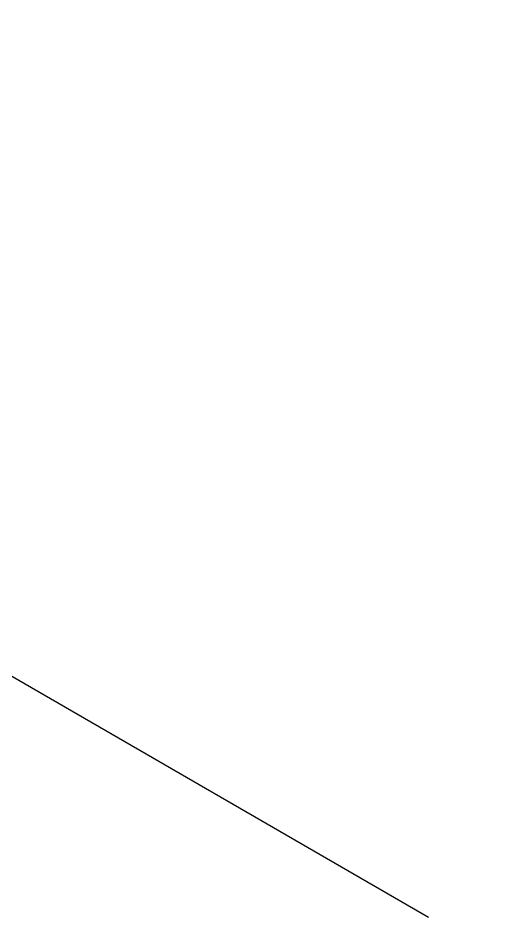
# Model space of a CAD drawing. Header units: inches. Extents: x -17.6 to 82.3, y -15.1 to 23.2.
# Drawn here: x 15.355 to 15.682, y 10.237 to 10.859 of the extents above; entities that cross this region are included whole.
import ezdxf

# ---------------------------------------------------------------- set-up
doc = ezdxf.new("R2010")
doc.units = ezdxf.units.IN
doc.header["$MEASUREMENT"] = 0
doc.layers.add('G-ANNO-TTLB', color=7, linetype='Continuous', lineweight=0)
doc.layers.add('TYVEK', color=7, linetype='Continuous', lineweight=0)

msp = doc.modelspace()

# ---------------------------------------------------------------- hatches: boundary and pattern name
at = {"layer": 'G-ANNO-TTLB', "true_color": 0xff00ff, "transparency": 33554687}
h = msp.add_hatch(color=6, dxfattribs=at)
edge = h.paths.add_edge_path()
edge.add_spline(control_points=[(24.62525, -11.0625), (24.62525, -11.0625), (-16.0625, -11.0625), (-16.0625, -11.0625), (-16.0625, -11.0625), (-16.0625, 23.0625), (-16.0625, 23.0625), (-16.0625, 23.0625), (24.62525, 23.0625), (24.62525, 23.0625), (24.62525, 23.0625), (24.62525, -11.0625), (24.62525, -11.0625)], knot_values=[0, 0, 0, 0, 1, 1, 1, 2, 2, 2, 3, 3, 3, 4, 4, 4, 4], degree=3, periodic=0)
edge = h.paths.add_edge_path()
edge.add_spline(control_points=[(-15.9375, 22.9375), (-15.9375, 22.9375), (-15.9375, -10.9375), (-15.9375, -10.9375), (-15.9375, -10.9375), (24.50025, -10.9375), (24.50025, -10.9375), (24.50025, -10.9375), (24.50025, 22.9375), (24.50025, 22.9375), (24.50025, 22.9375), (-15.9375, 22.9375), (-15.9375, 22.9375)], knot_values=[0, 0, 0, 0, 1, 1, 1, 2, 2, 2, 3, 3, 3, 4, 4, 4, 4], degree=3, periodic=0)
edge.add_line((-15.9375, 22.9375), (-15.9375, 22.9375))

# ---------------------------------------------------------------- linework, layer by layer
at = {"layer": 'G-ANNO-TTLB'}
for points in [[(24.62525, -11.0625), (24.62525, -11.0625), (-16.0625, -11.0625), (-16.0625, -11.0625), (-16.0625, -11.0625), (-16.0625, 23.0625), (-16.0625, 23.0625), (-16.0625, 23.0625), (24.62525, 23.0625), (24.62525, 23.0625), (24.62525, 23.0625), (24.62525, -11.0625), (24.62525, -11.0625)], [(-15.9375, 22.9375), (-15.9375, 22.9375), (-15.9375, -10.9375), (-15.9375, -10.9375), (-15.9375, -10.9375), (24.50025, -10.9375), (24.50025, -10.9375), (24.50025, -10.9375), (24.50025, 22.9375), (24.50025, 22.9375), (24.50025, 22.9375), (-15.9375, 22.9375), (-15.9375, 22.9375)]]:
    msp.add_open_spline(points, degree=3, knots=[0, 0, 0, 0, 1, 1, 1, 2, 2, 2, 3, 3, 3, 4, 4, 4, 4], dxfattribs=at)
at = {"layer": 'TYVEK', "color": 1, "lineweight": 25, "true_color": 0xff0000}
msp.add_line((14.66354, 10.80622), (15.63616, 10.24391), dxfattribs=at)

doc.saveas('drawing.dxf')
